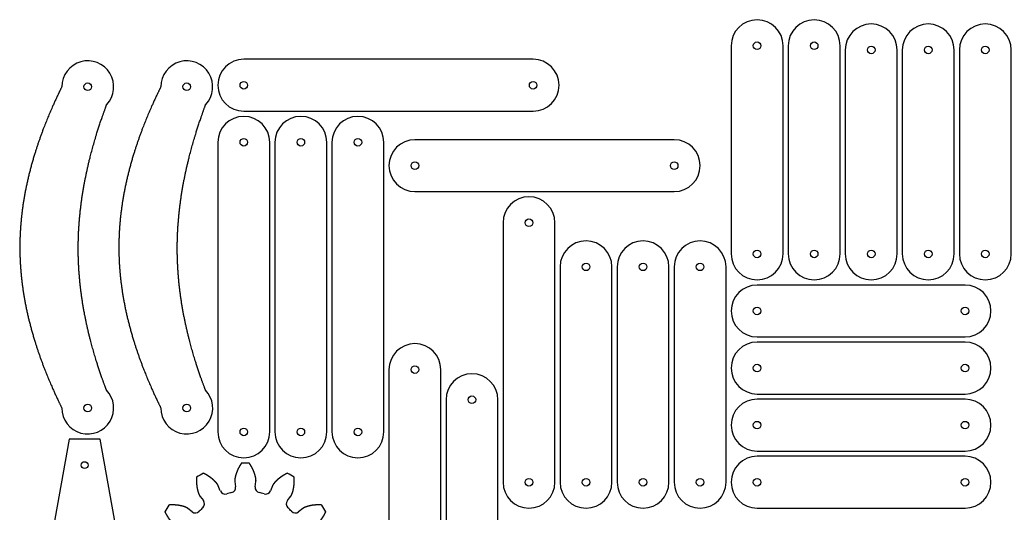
# Model space of a CAD drawing. Header units: millimetres. Extents: x 18 to 1165, y 18 to 1178.
# Drawn here: x 18 to 1165, y 607 to 1178 of the extents above; entities that cross this region are included whole.
import ezdxf

# ---------------------------------------------------------------- set-up
doc = ezdxf.new("R2010")
doc.units = ezdxf.units.MM
doc.layers.add('cut', color=5, linetype='Continuous', true_color=0x0000ff)

msp = doc.modelspace()

# ---------------------------------------------------------------- linework, layer by layer
at = {"layer": 'cut', "color": 5, "true_color": 0x0000ff}
for p, q in [((266.8, 644.1), (267.7, 638)), ((290.3, 638), (291.2, 644.1)), ((250, 633.3), (247.7, 639)), ((310.3, 639), (308, 633.3)), ((226.6, 626.8), (230.4, 621.9)), ((327.6, 621.9), (331.4, 626.8)), ((217.5, 609), (212.6, 612.8)), ((345.4, 612.8), (340.5, 609))]:
    msp.add_line(p, q, dxfattribs=at)
for points in [[(841.2, 1147.8), (841.2, 907.2, 1), (901.2, 907.2), (901.2, 1147.8, 1)], [(907.2, 1147.8), (907.2, 907.2, 1), (967.2, 907.2), (967.2, 1147.8, 1)], [(1033.2, 1143, 1), (973.2, 1143), (973.2, 907.2, 1), (1033.2, 907.2)], [(1099.2, 1143, 1), (1039.2, 1143), (1039.2, 907.2, 1), (1099.2, 907.2)], [(1165.2, 1143, 1), (1105.2, 1143), (1105.2, 907.2, 1), (1165.2, 907.2)], [(612, 1132.2), (277.2, 1132.2, 1), (277.2, 1072.2), (612, 1072.2, 1)], [(247.2, 1036.2), (247.2, 701.4, 1), (307.2, 701.4), (307.2, 1036.2, 1)], [(313.2, 1036.2), (313.2, 701.4, 1), (373.2, 701.4), (373.2, 1036.2, 1)], [(379.2, 1036.2), (379.2, 701.4, 1), (439.2, 701.4), (439.2, 1036.2, 1)], [(475.2, 979.2), (775.2, 979.2, 1), (775.2, 1039.2), (475.2, 1039.2, 1)], [(577.2, 943.2), (577.2, 643.2, 1), (637.2, 643.2), (637.2, 943.2, 1)], [(703.2, 892.2, 1), (643.2, 892.2), (643.2, 643.2, 1), (703.2, 643.2)], [(769.2, 892.2, 1), (709.2, 892.2), (709.2, 643.2, 1), (769.2, 643.2)], [(835.2, 892.2, 1), (775.2, 892.2), (775.2, 643.2, 1), (835.2, 643.2)], [(1111.8, 871.2), (871.2, 871.2, 1), (871.2, 811.2), (1111.8, 811.2, 1)], [(445.2, 773.4), (445.2, 438.6, 1), (505.2, 438.6), (505.2, 773.4, 1)], [(1111.8, 805.2), (871.2, 805.2, 1), (871.2, 745.2), (1111.8, 745.2, 1)], [(511.2, 738.6), (511.2, 438.6, 1), (571.2, 438.6), (571.2, 738.6, 1)], [(1111.8, 739.2), (871.2, 739.2, 1), (871.2, 679.2), (1111.8, 679.2, 1)], [(1111.8, 673.2), (871.2, 673.2, 1), (871.2, 613.2), (1111.8, 613.2, 1)]]:
    msp.add_lwpolyline(points, format="xyb", close=True, dxfattribs=at)
msp.add_lwpolyline([(167.4, 378.8), (111, 693), (75, 693), (18.6, 378.8)], dxfattribs=at)
for centre, radius in [((871.2, 1147.8), 4.4), ((937.2, 1147.8), 4.4), ((1003.2, 1143), 4.4), ((1069.2, 1143), 4.4), ((1135.2, 1143), 4.4), ((96.6, 1100.4), 4.4), ((211.2, 1100.4), 4.4), ((277.2, 1102.2), 4.4), ((612, 1102.2), 4.4), ((277.2, 1036.2), 4.4), ((343.2, 1036.2), 4.4), ((409.2, 1036.2), 4.4), ((475.2, 1009.2), 4.4), ((775.2, 1009.2), 4.4), ((607.2, 943.2), 4.4), ((871.2, 907.2), 4.4), ((937.2, 907.2), 4.4), ((1003.2, 907.2), 4.4), ((1069.2, 907.2), 4.4), ((1135.2, 907.2), 4.4), ((673.2, 892.2), 4.4), ((739.2, 892.2), 4.4), ((805.2, 892.2), 4.4), ((871.2, 841.2), 4.4), ((1111.8, 841.2), 4.4), ((475.2, 773.4), 4.4), ((871.2, 775.2), 4.4), ((1111.8, 775.2), 4.4), ((541.2, 738.6), 4.4), ((96.6, 729), 4.4), ((211.2, 729), 4.4), ((871.2, 709.2), 4.4), ((1111.8, 709.2), 4.4), ((277.2, 701.4), 4.4), ((343.2, 701.4), 4.4), ((409.2, 701.4), 4.4), ((93, 663), 3.9), ((607.2, 643.2), 4.4), ((673.2, 643.2), 4.4), ((739.2, 643.2), 4.4), ((805.2, 643.2), 4.4), ((871.2, 643.2), 4.4), ((1111.8, 643.2), 4.4)]:
    msp.add_circle(centre, radius, dxfattribs=at)
for centre, radius, start, end in [((96.6, 1100.4), 30, -42.939, 180), ((211.2, 1100.4), 30, -42.939, 180), ((96.6, 729), 30, -180, 43.8887), ((211.2, 729), 30, -180, 43.8887), ((279, 560.4), 105, 87.5067, 92.4933), ((279, 560.4), 105, 117.5067, 122.4933), ((279, 560.4), 105, 57.5067, 62.4933), ((255.6, 635.5), 6, -158.3062, -72.6817), ((279, 560.4), 72.6, 102.6817, 107.3183), ((261.7, 637.1), 6, -77.3183, 8.3062), ((296.3, 637.1), 6, 171.6938, -102.6817), ((279, 560.4), 72.6, 72.6817, 77.3183), ((302.4, 635.5), 6, -107.3183, -21.6938), ((225.7, 618.2), 6, -47.3183, 38.3062), ((332.3, 618.2), 6, 141.6938, -132.6817), ((279, 560.4), 105, 147.5067, 152.4933), ((221.2, 613.7), 6, -128.3062, -42.6817), ((279, 560.4), 72.6, 132.6817, 137.3183), ((279, 560.4), 72.6, 42.6817, 47.3183), ((336.8, 613.7), 6, -137.3183, -51.6938), ((279, 560.4), 105, 27.5067, 32.4933)]:
    msp.add_arc(centre, radius, start, end, dxfattribs=at)
for points in [[(66.6, 1100.4), (62.9, 1093), (55.9, 1078.1), (46.2, 1055.8), (35.4, 1026.1), (25.3, 989), (19.1, 951.8), (16.9, 914.7), (19.1, 877.6), (25.3, 840.4), (35.4, 803.3), (46.2, 773.6), (55.9, 751.3), (62.9, 736.4), (66.6, 729)], [(181.2, 1100.4), (177.5, 1093), (170.4, 1078.1), (160.8, 1055.8), (150, 1026.1), (139.9, 989), (133.7, 951.8), (131.5, 914.7), (133.7, 877.6), (139.9, 840.4), (150, 803.3), (160.8, 773.6), (170.4, 751.3), (177.5, 736.4), (181.2, 729)], [(274.4, 665.3), (274.4, 665.2), (274.3, 665.1), (274.2, 665), (274, 664.7), (273.9, 664.4), (273.7, 664.1), (273.5, 663.8), (273.3, 663.5), (273.1, 663.3), (272.9, 663), (272.8, 662.7), (272.6, 662.4), (272.4, 662.1), (272.2, 661.8), (272.1, 661.5), (271.9, 661.2), (271.7, 660.9), (271.6, 660.6), (271.4, 660.3), (271.3, 660), (271.1, 659.7), (270.9, 659.4), (270.8, 659.1), (270.6, 658.8), (270.5, 658.5), (270.3, 658.2), (270.2, 657.9), (270.1, 657.6), (269.9, 657.3), (269.8, 657), (269.7, 656.7), (269.5, 656.4), (269.4, 656), (269.3, 655.7), (269.1, 655.4), (269, 655.1), (268.9, 654.8), (268.8, 654.5), (268.7, 654.2), (268.6, 653.9), (268.5, 653.6), (268.4, 653.3), (268.3, 653), (268.2, 652.7), (268.1, 652.4), (268, 652.1), (267.9, 651.8), (267.8, 651.5), (267.7, 651.1), (267.6, 650.8), (267.5, 650.5), (267.5, 650.2), (267.4, 649.9), (267.3, 649.6), (267.3, 649.3), (267.2, 649), (267.1, 648.7), (267.1, 648.4), (267, 648.1), (267, 647.8), (266.9, 647.5), (266.9, 647.1), (266.9, 646.8), (266.8, 646.5), (266.8, 646.2), (266.8, 645.9), (266.8, 645.6), (266.7, 645.3), (266.7, 645), (266.7, 644.7), (266.7, 644.5), (266.8, 644.3), (266.8, 644.2), (266.8, 644.1)], [(291.2, 644.1), (291.2, 644.2), (291.2, 644.3), (291.3, 644.5), (291.3, 644.7), (291.3, 645), (291.3, 645.3), (291.2, 645.6), (291.2, 645.9), (291.2, 646.2), (291.2, 646.5), (291.1, 646.8), (291.1, 647.1), (291.1, 647.5), (291, 647.8), (291, 648.1), (290.9, 648.4), (290.9, 648.7), (290.8, 649), (290.7, 649.3), (290.7, 649.6), (290.6, 649.9), (290.5, 650.2), (290.5, 650.5), (290.4, 650.8), (290.3, 651.1), (290.2, 651.5), (290.1, 651.8), (290, 652.1), (289.9, 652.4), (289.8, 652.7), (289.7, 653), (289.6, 653.3), (289.5, 653.6), (289.4, 653.9), (289.3, 654.2), (289.2, 654.5), (289.1, 654.8), (289, 655.1), (288.9, 655.4), (288.7, 655.7), (288.6, 656), (288.5, 656.4), (288.3, 656.7), (288.2, 657), (288.1, 657.3), (287.9, 657.6), (287.8, 657.9), (287.7, 658.2), (287.5, 658.5), (287.4, 658.8), (287.2, 659.1), (287.1, 659.4), (286.9, 659.7), (286.7, 660), (286.6, 660.3), (286.4, 660.6), (286.3, 660.9), (286.1, 661.2), (285.9, 661.5), (285.8, 661.8), (285.6, 662.1), (285.4, 662.4), (285.2, 662.7), (285.1, 663), (284.9, 663.3), (284.7, 663.5), (284.5, 663.8), (284.3, 664.1), (284.1, 664.4), (284, 664.7), (283.8, 665), (283.7, 665.1), (283.6, 665.2), (283.6, 665.3)], [(222.6, 649), (222.6, 648.9), (222.6, 648.8), (222.6, 648.5), (222.6, 648.3), (222.5, 647.9), (222.5, 647.6), (222.5, 647.2), (222.5, 646.9), (222.5, 646.5), (222.5, 646.2), (222.5, 645.8), (222.5, 645.5), (222.5, 645.2), (222.5, 644.8), (222.5, 644.5), (222.5, 644.1), (222.5, 643.8), (222.5, 643.4), (222.5, 643.1), (222.5, 642.8), (222.5, 642.4), (222.5, 642.1), (222.6, 641.8), (222.6, 641.4), (222.6, 641.1), (222.6, 640.7), (222.6, 640.4), (222.7, 640.1), (222.7, 639.8), (222.7, 639.4), (222.8, 639.1), (222.8, 638.8), (222.9, 638.4), (222.9, 638.1), (223, 637.8), (223, 637.5), (223, 637.1), (223.1, 636.8), (223.2, 636.5), (223.2, 636.2), (223.3, 635.8), (223.3, 635.5), (223.4, 635.2), (223.5, 634.9), (223.5, 634.6), (223.6, 634.3), (223.7, 634), (223.8, 633.6), (223.8, 633.3), (223.9, 633), (224, 632.7), (224.1, 632.4), (224.2, 632.1), (224.3, 631.8), (224.4, 631.5), (224.5, 631.2), (224.6, 630.9), (224.7, 630.6), (224.8, 630.3), (224.9, 630), (225, 629.8), (225.1, 629.5), (225.3, 629.2), (225.4, 628.9), (225.5, 628.6), (225.7, 628.3), (225.8, 628.1), (225.9, 627.8), (226.1, 627.5), (226.2, 627.3), (226.4, 627.1), (226.5, 626.9), (226.5, 626.8), (226.6, 626.8)], [(247.7, 639), (247.7, 639), (247.7, 639.2), (247.6, 639.3), (247.5, 639.5), (247.3, 639.8), (247.2, 640.1), (247, 640.3), (246.8, 640.6), (246.7, 640.8), (246.5, 641.1), (246.3, 641.3), (246.1, 641.6), (245.9, 641.8), (245.7, 642.1), (245.5, 642.3), (245.3, 642.6), (245.1, 642.8), (244.9, 643), (244.7, 643.3), (244.5, 643.5), (244.3, 643.7), (244.1, 644), (243.9, 644.2), (243.6, 644.4), (243.4, 644.6), (243.2, 644.9), (243, 645.1), (242.7, 645.3), (242.5, 645.5), (242.3, 645.7), (242, 646), (241.8, 646.2), (241.5, 646.4), (241.3, 646.6), (241, 646.8), (240.8, 647), (240.5, 647.2), (240.3, 647.4), (240, 647.6), (239.8, 647.8), (239.5, 648), (239.2, 648.2), (239, 648.4), (238.7, 648.6), (238.4, 648.8), (238.2, 649), (237.9, 649.2), (237.6, 649.4), (237.3, 649.6), (237.1, 649.8), (236.8, 650), (236.5, 650.2), (236.2, 650.3), (235.9, 650.5), (235.6, 650.7), (235.3, 650.9), (235.1, 651.1), (234.8, 651.2), (234.5, 651.4), (234.2, 651.6), (233.9, 651.7), (233.6, 651.9), (233.3, 652.1), (233, 652.3), (232.7, 652.4), (232.4, 652.6), (232.1, 652.7), (231.8, 652.9), (231.4, 653.1), (231.1, 653.2), (230.9, 653.3), (230.7, 653.4), (230.6, 653.5), (230.5, 653.5)], [(327.5, 653.5), (327.4, 653.5), (327.3, 653.4), (327.1, 653.3), (326.9, 653.2), (326.6, 653.1), (326.2, 652.9), (325.9, 652.7), (325.6, 652.6), (325.3, 652.4), (325, 652.3), (324.7, 652.1), (324.4, 651.9), (324.1, 651.7), (323.8, 651.6), (323.5, 651.4), (323.2, 651.2), (322.9, 651.1), (322.7, 650.9), (322.4, 650.7), (322.1, 650.5), (321.8, 650.3), (321.5, 650.2), (321.2, 650), (320.9, 649.8), (320.7, 649.6), (320.4, 649.4), (320.1, 649.2), (319.8, 649), (319.6, 648.8), (319.3, 648.6), (319, 648.4), (318.8, 648.2), (318.5, 648), (318.2, 647.8), (318, 647.6), (317.7, 647.4), (317.5, 647.2), (317.2, 647), (317, 646.8), (316.7, 646.6), (316.5, 646.4), (316.2, 646.2), (316, 646), (315.7, 645.7), (315.5, 645.5), (315.3, 645.3), (315, 645.1), (314.8, 644.9), (314.6, 644.6), (314.4, 644.4), (314.1, 644.2), (313.9, 644), (313.7, 643.7), (313.5, 643.5), (313.3, 643.3), (313.1, 643), (312.9, 642.8), (312.7, 642.6), (312.5, 642.3), (312.3, 642.1), (312.1, 641.8), (311.9, 641.6), (311.7, 641.3), (311.5, 641.1), (311.3, 640.8), (311.2, 640.6), (311, 640.3), (310.8, 640.1), (310.7, 639.8), (310.5, 639.5), (310.4, 639.3), (310.3, 639.2), (310.3, 639), (310.3, 639)], [(331.4, 626.8), (331.5, 626.8), (331.5, 626.9), (331.6, 627.1), (331.8, 627.3), (331.9, 627.5), (332.1, 627.8), (332.2, 628.1), (332.3, 628.3), (332.5, 628.6), (332.6, 628.9), (332.7, 629.2), (332.9, 629.5), (333, 629.8), (333.1, 630), (333.2, 630.3), (333.3, 630.6), (333.4, 630.9), (333.5, 631.2), (333.6, 631.5), (333.7, 631.8), (333.8, 632.1), (333.9, 632.4), (334, 632.7), (334.1, 633), (334.2, 633.3), (334.2, 633.6), (334.3, 634), (334.4, 634.3), (334.5, 634.6), (334.5, 634.9), (334.6, 635.2), (334.7, 635.5), (334.7, 635.8), (334.8, 636.2), (334.8, 636.5), (334.9, 636.8), (335, 637.1), (335, 637.5), (335, 637.8), (335.1, 638.1), (335.1, 638.4), (335.2, 638.8), (335.2, 639.1), (335.3, 639.4), (335.3, 639.8), (335.3, 640.1), (335.4, 640.4), (335.4, 640.7), (335.4, 641.1), (335.4, 641.4), (335.4, 641.8), (335.5, 642.1), (335.5, 642.4), (335.5, 642.8), (335.5, 643.1), (335.5, 643.4), (335.5, 643.8), (335.5, 644.1), (335.5, 644.5), (335.5, 644.8), (335.5, 645.2), (335.5, 645.5), (335.5, 645.8), (335.5, 646.2), (335.5, 646.5), (335.5, 646.9), (335.5, 647.2), (335.5, 647.6), (335.5, 647.9), (335.4, 648.3), (335.4, 648.5), (335.4, 648.8), (335.4, 648.9), (335.4, 649)], [(185.9, 608.9), (185.9, 608.8), (186, 608.7), (186.1, 608.5), (186.2, 608.3), (186.3, 608), (186.5, 607.7), (186.7, 607.3), (186.8, 607), (187, 606.7), (187.2, 606.4), (187.3, 606.1), (187.5, 605.8), (187.7, 605.5), (187.8, 605.2), (188, 604.9), (188.2, 604.6), (188.4, 604.4), (188.5, 604.1), (188.7, 603.8), (188.9, 603.5), (189.1, 603.2), (189.3, 602.9), (189.4, 602.6), (189.6, 602.4), (189.8, 602.1), (190, 601.8), (190.2, 601.5), (190.4, 601.2), (190.6, 601), (190.8, 600.7), (191, 600.4), (191.2, 600.2), (191.4, 599.9), (191.6, 599.7), (191.8, 599.4), (192, 599.1), (192.2, 598.9), (192.4, 598.6), (192.6, 598.4), (192.8, 598.1), (193, 597.9), (193.2, 597.6), (193.4, 597.4), (193.7, 597.2), (193.9, 596.9), (194.1, 596.7), (194.3, 596.4), (194.5, 596.2), (194.8, 596), (195, 595.8), (195.2, 595.5), (195.4, 595.3), (195.7, 595.1), (195.9, 594.9), (196.1, 594.7), (196.4, 594.5), (196.6, 594.3), (196.9, 594.1), (197.1, 593.9), (197.3, 593.7), (197.6, 593.5), (197.8, 593.3), (198.1, 593.1), (198.3, 592.9), (198.6, 592.7), (198.8, 592.6), (199.1, 592.4), (199.3, 592.2), (199.6, 592.1), (199.9, 591.9), (200.1, 591.8), (200.2, 591.7), (200.4, 591.7), (200.4, 591.7)], [(212.6, 612.8), (212.6, 612.9), (212.5, 612.9), (212.3, 613), (212.1, 613.2), (211.9, 613.3), (211.6, 613.5), (211.3, 613.6), (211.1, 613.7), (210.8, 613.9), (210.5, 614), (210.2, 614.1), (209.9, 614.3), (209.7, 614.4), (209.4, 614.5), (209.1, 614.6), (208.8, 614.7), (208.5, 614.8), (208.2, 614.9), (207.9, 615), (207.6, 615.1), (207.3, 615.2), (207, 615.3), (206.7, 615.4), (206.4, 615.5), (206.1, 615.6), (205.8, 615.6), (205.4, 615.7), (205.1, 615.8), (204.8, 615.9), (204.5, 615.9), (204.2, 616), (203.9, 616.1), (203.6, 616.1), (203.2, 616.2), (202.9, 616.2), (202.6, 616.3), (202.3, 616.4), (201.9, 616.4), (201.6, 616.5), (201.3, 616.5), (201, 616.5), (200.6, 616.6), (200.3, 616.6), (200, 616.7), (199.7, 616.7), (199.3, 616.7), (199, 616.8), (198.7, 616.8), (198.3, 616.8), (198, 616.8), (197.7, 616.9), (197.3, 616.9), (197, 616.9), (196.6, 616.9), (196.3, 616.9), (196, 616.9), (195.6, 616.9), (195.3, 616.9), (194.9, 616.9), (194.6, 616.9), (194.3, 616.9), (193.9, 616.9), (193.6, 616.9), (193.2, 616.9), (192.9, 616.9), (192.5, 616.9), (192.2, 616.9), (191.8, 616.9), (191.5, 616.9), (191.1, 616.9), (190.9, 616.8), (190.6, 616.8), (190.5, 616.8), (190.4, 616.8)], [(367.6, 616.8), (367.5, 616.8), (367.4, 616.8), (367.1, 616.8), (366.9, 616.9), (366.5, 616.9), (366.2, 616.9), (365.8, 616.9), (365.5, 616.9), (365.1, 616.9), (364.8, 616.9), (364.4, 616.9), (364.1, 616.9), (363.7, 616.9), (363.4, 616.9), (363.1, 616.9), (362.7, 616.9), (362.4, 616.9), (362, 616.9), (361.7, 616.9), (361.4, 616.9), (361, 616.9), (360.7, 616.9), (360.3, 616.9), (360, 616.8), (359.7, 616.8), (359.3, 616.8), (359, 616.8), (358.7, 616.7), (358.3, 616.7), (358, 616.7), (357.7, 616.6), (357.4, 616.6), (357, 616.5), (356.7, 616.5), (356.4, 616.5), (356.1, 616.4), (355.7, 616.4), (355.4, 616.3), (355.1, 616.2), (354.8, 616.2), (354.4, 616.1), (354.1, 616.1), (353.8, 616), (353.5, 615.9), (353.2, 615.9), (352.9, 615.8), (352.6, 615.7), (352.2, 615.6), (351.9, 615.6), (351.6, 615.5), (351.3, 615.4), (351, 615.3), (350.7, 615.2), (350.4, 615.1), (350.1, 615), (349.8, 614.9), (349.5, 614.8), (349.2, 614.7), (348.9, 614.6), (348.6, 614.5), (348.3, 614.4), (348.1, 614.3), (347.8, 614.1), (347.5, 614), (347.2, 613.9), (346.9, 613.7), (346.7, 613.6), (346.4, 613.5), (346.1, 613.3), (345.9, 613.2), (345.7, 613), (345.5, 612.9), (345.4, 612.9), (345.4, 612.8)], [(357.6, 591.7), (357.6, 591.7), (357.8, 591.7), (357.9, 591.8), (358.1, 591.9), (358.4, 592.1), (358.7, 592.2), (358.9, 592.4), (359.2, 592.6), (359.4, 592.7), (359.7, 592.9), (359.9, 593.1), (360.2, 593.3), (360.4, 593.5), (360.7, 593.7), (360.9, 593.9), (361.1, 594.1), (361.4, 594.3), (361.6, 594.5), (361.9, 594.7), (362.1, 594.9), (362.3, 595.1), (362.6, 595.3), (362.8, 595.5), (363, 595.8), (363.2, 596), (363.5, 596.2), (363.7, 596.4), (363.9, 596.7), (364.1, 596.9), (364.3, 597.2), (364.6, 597.4), (364.8, 597.6), (365, 597.9), (365.2, 598.1), (365.4, 598.4), (365.6, 598.6), (365.8, 598.9), (366, 599.1), (366.2, 599.4), (366.4, 599.7), (366.6, 599.9), (366.8, 600.2), (367, 600.4), (367.2, 600.7), (367.4, 601), (367.6, 601.2), (367.8, 601.5), (368, 601.8), (368.2, 602.1), (368.4, 602.4), (368.6, 602.6), (368.7, 602.9), (368.9, 603.2), (369.1, 603.5), (369.3, 603.8), (369.5, 604.1), (369.6, 604.4), (369.8, 604.6), (370, 604.9), (370.2, 605.2), (370.3, 605.5), (370.5, 605.8), (370.7, 606.1), (370.8, 606.4), (371, 606.7), (371.2, 607), (371.3, 607.3), (371.5, 607.7), (371.7, 608), (371.8, 608.3), (371.9, 608.5), (372, 608.7), (372.1, 608.8), (372.1, 608.9)]]:
    msp.add_open_spline(points, degree=5, dxfattribs=at)
for points in [[(118.2, 749.8), (117, 753), (113.1, 763.5), (106.9, 781.4), (99.3, 806.7), (91.8, 839.4), (86.5, 876.4), (84.7, 913.5), (86.5, 950.7), (91.8, 988), (99.4, 1021.3), (107, 1047.2), (113.3, 1065.6), (117.3, 1076.5), (118.5, 1080)], [(232.8, 749.8), (231.6, 753), (227.6, 763.5), (221.4, 781.4), (213.9, 806.7), (206.3, 839.4), (201.1, 876.4), (199.3, 913.5), (201.1, 950.7), (206.4, 988), (214, 1021.3), (221.6, 1047.2), (227.9, 1065.6), (231.8, 1076.5), (233.1, 1080)]]:
    msp.add_open_spline(points, degree=5, knots=[-0.9433543, -0.9433543, -0.9433543, -0.9433543, -0.9433543, -0.9433543, -0.9, -0.8, -0.7, -0.6, -0.5, -0.4, -0.3, -0.2, -0.1, -0.0544049, -0.0544049, -0.0544049, -0.0544049, -0.0544049, -0.0544049], dxfattribs=at)

doc.saveas('drawing.dxf')
